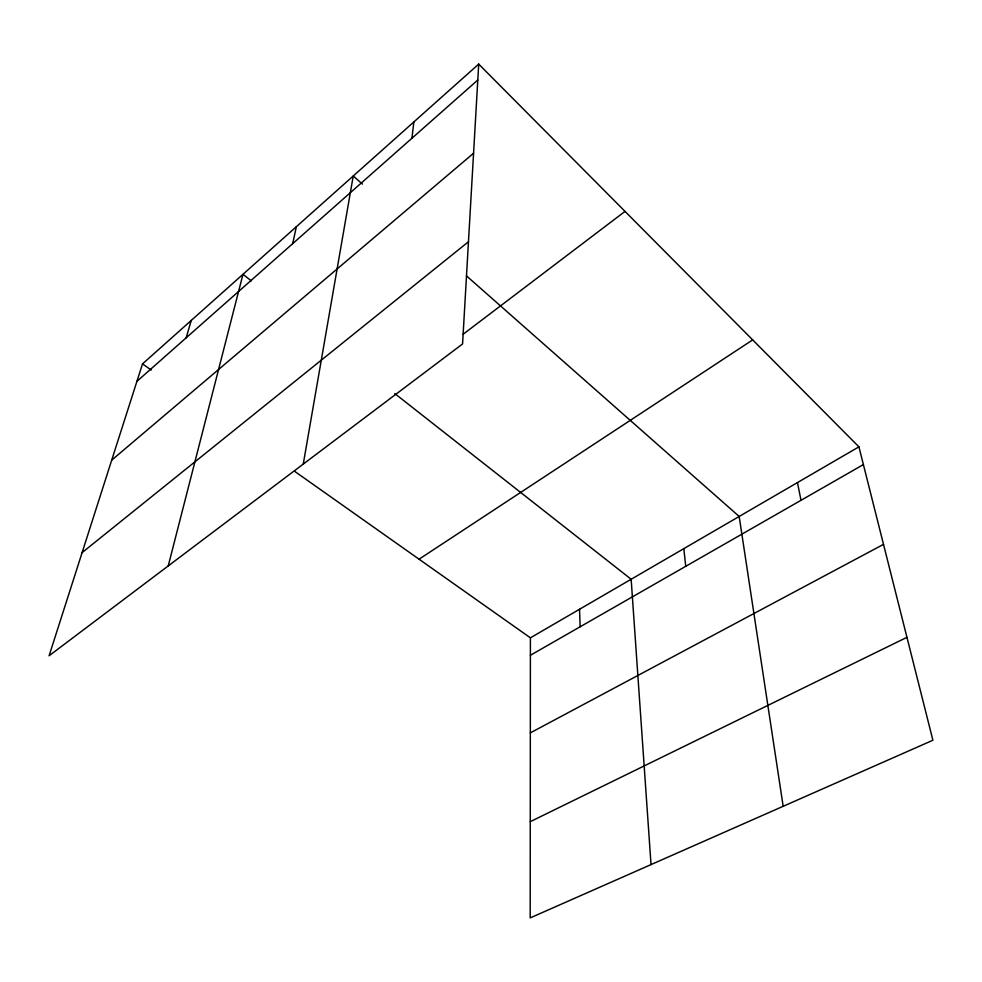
<?xml version="1.0" encoding="UTF-8"?>
<svg xmlns="http://www.w3.org/2000/svg" width="982" height="982" viewBox="0 0 982 982"><rect width="100%" height="100%" fill="white"/><g stroke="black" fill="none" stroke-linecap="round" stroke-linejoin="round"><path stroke-width="1.47" d="M294.526 471.25L530.403 637.834L530.194 917.9L932.9 740.244L858.919 446.847L478.713 64.1L142.513 363.892L49.1 655.767L462.571 343.958L478.713 64.1M411.912 138.278L413.888 121.903M303.254 464.105L353.238 175.987L362.444 184.1M292.673 243.671L296.38 226.682M168.229 565.927L242.971 274.309L251.355 280.901M186.187 337.808L191.22 320.451M136.928 381.347L477.792 80.033M111.703 460.153L473.57 153.241M82.107 552.62L468.475 241.744M462.988 334.359L625.031 211.388M419.068 559.2L752.678 339.895M530.403 637.834L858.919 446.847M530.39 655.276L863.387 464.584M530.329 732.879L883.505 544.359M530.268 821.664L906.951 637.33M142.513 363.892L151.216 370.03M394.776 393.561L631.156 579.257L651.029 864.59M466.475 275.881L739.176 516.458L783.17 806.296M797.47 482.579L801.005 500.304M683.816 548.656L685.731 566.319M579.54 609.27L580.117 626.798"/></g></svg>
